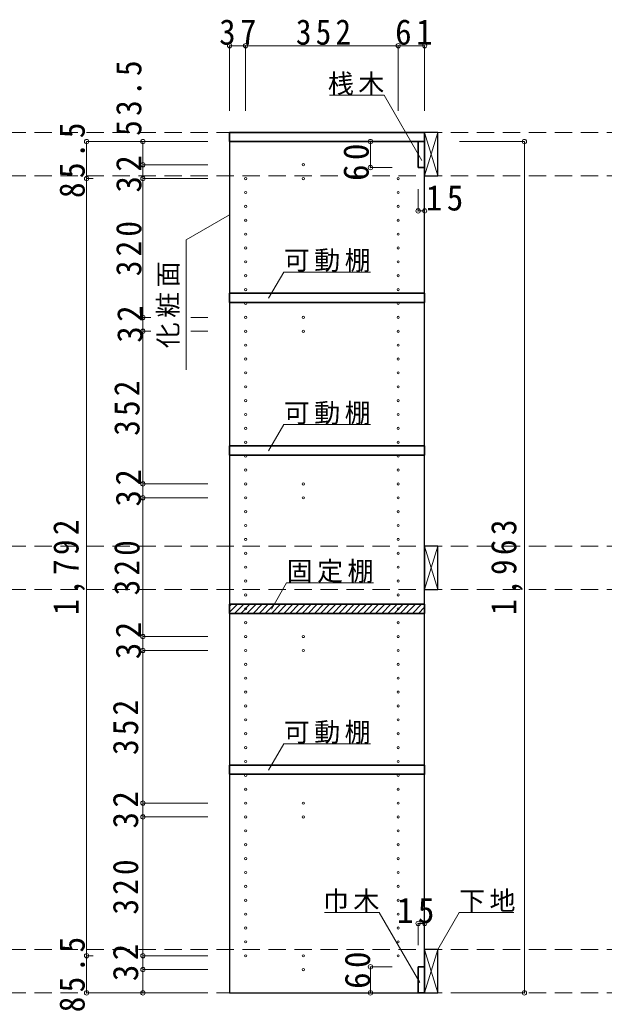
# Model space of a CAD drawing. Units: millimetres at full size, sheet at 1:20; details may follow other scales. Extents: x -3922 to 3878, y -2932 to 2722.
# Drawn here: x -532 to 817, y -1724 to 533 of the extents above; entities that cross this region are included whole.
import ezdxf

# ---------------------------------------------------------------- set-up
doc = ezdxf.new("R2010")
doc.units = ezdxf.units.MM
doc.header["$LTSCALE"] = 20
doc.header["$PDMODE"] = 32
doc.header["$PDSIZE"] = 10
doc.linetypes.add('DASHED2', pattern=[3, 2, -1])
for name, color, linetype, lineweight in [('0-2', 2, 'Continuous', 35), ('0-3_固定棚', 3, 'Continuous', 25), ('0-4_可動棚', 3, 'Continuous', 25), ('0-5_側板', 4, 'Continuous', 9), ('0-7_桟木・巾木', 2, 'Continuous', 35), ('0-8', 3, 'Continuous', 25), ('0-A_文字', 7, 'Continuous', 18), ('0-B_寸法', 7, 'Continuous', 9), ('0-C_ハッチ', 4, 'Continuous', 9)]:
    doc.layers.add(name, color=color, linetype=linetype, lineweight=lineweight)
doc.styles.add('ＭＳ ゴシック', font='')
doc.styles.get('ＭＳ ゴシック').set_extended_font_data('MS Gothic')

msp = doc.modelspace()

# ---------------------------------------------------------------- linework, layer by layer
at = {"layer": '0-2'}
for p, q in [((-47.53, 272.73), (402.47, 272.73)), ((402.47, 272.73), (402.47, 251.73))]:
    msp.add_line(p, q, dxfattribs=at)
msp.add_lwpolyline([(402.47, 251.73), (-47.53, 251.73), (-47.53, 272.73)], dxfattribs=at)
at = {"layer": '0-3_固定棚', "color": 2, "lineweight": 35}
for p, q in [((-47.53, -815.27), (402.47, -815.27)), ((-47.53, -815.27), (-47.53, -836.27)), ((402.47, -815.27), (402.47, -836.27)), ((-47.53, -836.27), (402.47, -836.27))]:
    msp.add_line(p, q, dxfattribs=at)
at = {"layer": '0-4_可動棚', "color": 2, "lineweight": 35}
for p, q in [((-47.53, -119.27), (-47.53, -98.27)), ((402.47, -98.27), (-47.53, -98.27)), ((-47.53, -471.27), (-47.53, -450.27)), ((402.47, -450.27), (-47.53, -450.27)), ((-47.53, -1207.27), (-47.53, -1186.27)), ((402.47, -1186.27), (-47.53, -1186.27))]:
    msp.add_line(p, q, dxfattribs=at)
for points in [[(402.47, -98.27), (402.47, -119.27), (-47.53, -119.27)], [(402.47, -450.27), (402.47, -471.27), (-47.53, -471.27)], [(402.47, -1186.27), (402.47, -1207.27), (-47.53, -1207.27)]]:
    msp.add_lwpolyline(points, dxfattribs=at)
at = {"layer": '0-5_側板', "color": 3, "lineweight": 25}
for p, q in [((402.47, 251.73), (-47.53, 251.73)), ((402.47, -1711.27), (402.47, 251.73))]:
    msp.add_line(p, q, dxfattribs=at)
msp.add_lwpolyline([(-47.53, 251.73), (-47.53, -1711.27), (402.47, -1711.27)], dxfattribs=at)
at = {"layer": '0-5_側板'}
for centre in [(122.47, 198.23), (-10.53, 166.23), (122.47, 166.23), (341.47, 166.23), (-10.53, 134.23), (341.47, 134.23), (-10.53, 102.23), (341.47, 102.23), (-10.53, 70.23), (341.47, 70.23), (-10.53, 38.23), (341.47, 38.23), (-10.53, 6.23), (341.47, 6.23), (-10.53, -25.77), (341.47, -25.77), (-10.53, -57.77), (341.47, -57.77), (-10.53, -89.77), (341.47, -89.77), (-10.53, -121.77), (341.47, -121.77), (-10.53, -153.77), (122.47, -153.77), (341.47, -153.77), (-10.53, -185.77), (122.47, -185.77), (341.47, -185.77), (-10.53, -217.77), (341.47, -217.77), (-10.53, -249.77), (341.47, -249.77), (-10.53, -281.77), (341.47, -281.77), (-10.53, -313.77), (341.47, -313.77), (-10.53, -345.77), (341.47, -345.77), (-10.53, -377.77), (341.47, -377.77), (-10.53, -409.77), (341.47, -409.77), (-10.53, -441.77), (341.47, -441.77), (-10.53, -473.77), (341.47, -473.77), (-10.53, -505.77), (341.47, -505.77), (-10.53, -537.77), (122.47, -537.77), (341.47, -537.77), (-10.53, -569.77), (122.47, -569.77), (341.47, -569.77), (-10.53, -601.77), (341.47, -601.77), (-10.53, -633.77), (341.47, -633.77), (-10.53, -665.77), (341.47, -665.77), (-10.53, -697.77), (341.47, -697.77), (-10.53, -729.77), (341.47, -729.77), (-10.53, -761.77), (341.47, -761.77), (-10.53, -793.77), (341.47, -793.77), (-10.53, -825.77), (341.47, -825.77), (-10.53, -857.77), (341.47, -857.77), (-10.53, -889.77), (122.47, -889.77), (341.47, -889.77), (-10.53, -921.77), (122.47, -921.77), (341.47, -921.77), (-10.53, -953.77), (341.47, -953.77), (-10.53, -985.77), (341.47, -985.77), (-10.53, -1017.77), (341.47, -1017.77), (-10.53, -1049.77), (341.47, -1049.77), (-10.53, -1081.77), (341.47, -1081.77), (-10.53, -1113.77), (341.47, -1113.77), (-10.53, -1145.77), (341.47, -1145.77), (-10.53, -1177.77), (341.47, -1177.77), (-10.53, -1209.77), (341.47, -1209.77), (-10.53, -1241.77), (341.47, -1241.77), (-10.53, -1273.77), (122.47, -1273.77), (341.47, -1273.77), (-10.53, -1305.77), (122.47, -1305.77), (341.47, -1305.77), (-10.53, -1337.77), (341.47, -1337.77), (-10.53, -1369.77), (341.47, -1369.77), (-10.53, -1401.77), (341.47, -1401.77), (-10.53, -1433.77), (341.47, -1433.77), (-10.53, -1465.77), (341.47, -1465.77), (-10.53, -1497.77), (341.47, -1497.77), (-10.53, -1529.77), (341.47, -1529.77), (-10.53, -1561.77), (341.47, -1561.77), (-10.53, -1593.77), (341.47, -1593.77), (-10.53, -1625.77), (122.47, -1625.77), (341.47, -1625.77), (122.47, -1657.77)]:
    msp.add_circle(centre, 2.5, dxfattribs=at)
at = {"layer": '0-7_桟木・巾木'}
for p, q in [((402.47, 251.73), (387.47, 251.73)), ((387.47, 191.73), (387.47, 251.73)), ((402.47, 251.73), (402.47, 191.73)), ((387.47, -1651.27), (402.47, -1651.27)), ((402.47, -1651.27), (402.47, -1711.27))]:
    msp.add_line(p, q, dxfattribs=at)
for points in [[(402.47, 191.73), (390.97, 191.73), (387.47, 191.73)], [(402.47, -1711.27), (387.47, -1711.27), (387.47, -1651.27)]]:
    msp.add_lwpolyline(points, dxfattribs=at)
at = {"layer": '0-8'}
for p, q in [((402.47, 272.73), (402.47, 172.73)), ((432.47, 272.73), (402.47, 272.73)), ((432.47, 172.73), (432.47, 272.73)), ((402.47, 172.73), (432.47, 172.73)), ((402.47, -681.27), (402.47, -781.27)), ((432.47, -681.27), (402.47, -681.27)), ((432.47, -781.27), (432.47, -681.27)), ((402.47, -781.27), (432.47, -781.27)), ((402.47, -1611.27), (402.47, -1711.27)), ((432.47, -1611.27), (402.47, -1611.27)), ((432.47, -1711.27), (432.47, -1611.27)), ((402.47, -1711.27), (432.47, -1711.27))]:
    msp.add_line(p, q, dxfattribs=at)
at = {"layer": '0-8', "color": 7, "lineweight": 18}
for p, q in [((402.47, 172.73), (432.47, 272.73)), ((402.47, 272.73), (432.47, 172.73)), ((402.47, -781.27), (432.47, -681.27)), ((402.47, -681.27), (432.47, -781.27)), ((402.47, -1711.27), (432.47, -1611.27)), ((402.47, -1611.27), (432.47, -1711.27))]:
    msp.add_line(p, q, dxfattribs=at)
at = {"layer": '0-A_文字'}
for p, q in [((309.12, 358.32), (183.09, 358.32)), ((395.8, 208.2), (309.12, 358.32)), ((-47.53, 82.66), (-147.53, 24.93)), ((-47.53, 82.66), (-147.53, 24.93)), ((-147.53, -275.07), (-147.53, 24.93)), ((-147.53, -275.07), (-147.53, 24.93)), ((42.45, -109.79), (77.47, -49.14)), ((277.47, -49.14), (77.47, -49.14)), ((42.45, -461.79), (77.47, -401.14)), ((277.47, -401.14), (77.47, -401.14)), ((49.11, -826.33), (84.12, -765.68)), ((284.12, -765.68), (84.12, -765.68)), ((42.45, -1197.79), (77.47, -1137.14)), ((277.47, -1137.14), (77.47, -1137.14)), ((432.47, -1611.27), (481.89, -1525.68)), ((481.89, -1525.68), (607.91, -1525.68))]:
    msp.add_line(p, q, dxfattribs=at)
msp.add_lwpolyline([(391.07, -1687.41), (297.69, -1525.68), (171.66, -1525.68)], dxfattribs=at)
at = {"layer": '0-B_寸法', "color": 4}
for p, q in [((-47.53, 472.73), (-47.53, 322.73)), ((-47.53, 472.73), (402.47, 472.73)), ((-10.53, 472.73), (-10.53, 322.73)), ((341.47, 472.73), (341.47, 322.73)), ((402.47, 472.73), (402.47, 322.73)), ((-377.53, 251.73), (-377.53, -1711.27)), ((-377.53, 251.73), (-247.53, 251.73)), ((-247.53, 251.73), (-247.53, 198.23)), ((-97.53, 251.73), (-247.53, 251.73)), ((277.47, 251.73), (277.47, 191.73)), ((277.47, 251.73), (327.47, 251.73)), ((632.47, 251.73), (482.47, 251.73)), ((632.47, 251.73), (632.47, -1711.27)), ((-247.53, 198.23), (-247.53, 166.23)), ((-97.53, 198.23), (-247.53, 198.23)), ((277.47, 191.73), (327.47, 191.73)), ((-377.53, 166.23), (-362.52, 166.23)), ((-247.53, 166.23), (-247.53, -153.77)), ((-97.53, 166.23), (-247.53, 166.23)), ((387.47, 91.73), (387.47, 141.73)), ((402.47, 91.73), (402.47, 141.73)), ((387.47, 91.73), (402.47, 91.73)), ((-247.53, -153.77), (-247.53, -185.77)), ((-229.04, -153.77), (-247.53, -153.77)), ((-97.53, -153.77), (-137.28, -153.77)), ((-247.53, -185.77), (-247.53, -537.77)), ((-229.04, -185.77), (-247.53, -185.77)), ((-97.53, -185.77), (-137.28, -185.77)), ((-247.53, -537.77), (-247.53, -569.77)), ((-97.53, -537.77), (-247.53, -537.77)), ((-247.53, -569.77), (-247.53, -889.77)), ((-97.53, -569.77), (-247.53, -569.77)), ((-247.53, -889.77), (-247.53, -921.77)), ((-97.53, -889.77), (-247.53, -889.77)), ((-97.53, -921.77), (-247.53, -921.77)), ((-247.53, -1273.77), (-247.53, -921.77)), ((-247.53, -1305.77), (-247.53, -1273.77)), ((-247.53, -1273.77), (-97.53, -1273.77)), ((-247.53, -1625.77), (-247.53, -1305.77)), ((-247.53, -1305.77), (-97.53, -1305.77)), ((387.47, -1551.27), (402.47, -1551.27)), ((387.47, -1551.27), (387.47, -1601.27)), ((402.47, -1551.27), (402.47, -1601.27)), ((-377.53, -1625.77), (-362.52, -1625.77)), ((-247.53, -1657.77), (-247.53, -1625.77)), ((-247.53, -1625.77), (-97.53, -1625.77)), ((-247.53, -1711.27), (-247.53, -1657.77)), ((-247.53, -1657.77), (-97.53, -1657.77)), ((277.47, -1651.27), (277.47, -1711.27)), ((277.47, -1651.27), (327.47, -1651.27)), ((-377.53, -1711.27), (-247.53, -1711.27)), ((-247.53, -1711.27), (-97.53, -1711.27)), ((277.47, -1711.27), (327.47, -1711.27)), ((632.47, -1711.27), (482.47, -1711.27))]:
    msp.add_line(p, q, dxfattribs=at)
at = {"layer": '0-B_寸法', "color": 4, "linetype": 'DASHED2'}
for p, q in [((3082.47, 272.73), (-2916.53, 272.73)), ((3082.47, 172.73), (-2916.53, 172.73)), ((3082.47, -681.27), (-2916.53, -681.27)), ((3082.47, -781.27), (-2916.53, -781.27)), ((3082.47, -1611.27), (-2916.53, -1611.27)), ((3082.47, -1711.27), (-2916.53, -1711.27))]:
    msp.add_line(p, q, dxfattribs=at)
at = {"layer": '0-B_寸法'}
for p in [(-47.53, 472.73), (-10.53, 472.73), (341.47, 472.73), (402.47, 472.73), (-377.53, 251.73), (-247.53, 251.73), (277.47, 251.73), (632.47, 251.73), (-247.53, 198.23), (277.47, 191.73), (-377.53, 166.23), (-247.53, 166.23), (387.47, 91.73), (402.47, 91.73), (-247.53, -153.77), (-247.53, -185.77), (-247.53, -537.77), (-247.53, -569.77), (-247.53, -889.77), (-247.53, -921.77), (-247.53, -1273.77), (-247.53, -1305.77), (387.47, -1551.27), (402.47, -1551.27), (-377.53, -1625.77), (-247.53, -1625.77), (277.47, -1651.27), (-247.53, -1657.77), (-377.53, -1711.27), (-247.53, -1711.27), (277.47, -1711.27), (632.47, -1711.27)]:
    msp.add_point(p, dxfattribs=at)
at = {"layer": '0-C_ハッチ'}
for p, q in [((-47.53, -833.79), (-29, -815.27)), ((-47.53, -819.65), (-43.15, -815.27)), ((-35.86, -836.27), (-14.86, -815.27)), ((-21.72, -836.27), (-0.72, -815.27)), ((-7.58, -836.27), (13.42, -815.27)), ((6.56, -836.27), (27.56, -815.27)), ((20.71, -836.27), (41.71, -815.27)), ((34.85, -836.27), (55.85, -815.27)), ((48.99, -836.27), (69.99, -815.27)), ((63.13, -836.27), (84.13, -815.27)), ((77.27, -836.27), (98.27, -815.27)), ((91.42, -836.27), (112.42, -815.27)), ((105.56, -836.27), (126.56, -815.27)), ((119.7, -836.27), (140.7, -815.27)), ((133.84, -836.27), (154.84, -815.27)), ((147.99, -836.27), (168.99, -815.27)), ((162.13, -836.27), (183.13, -815.27)), ((176.27, -836.27), (197.27, -815.27)), ((190.41, -836.27), (211.41, -815.27)), ((204.55, -836.27), (225.55, -815.27)), ((218.7, -836.27), (239.7, -815.27)), ((232.84, -836.27), (253.84, -815.27)), ((246.98, -836.27), (267.98, -815.27)), ((261.12, -836.27), (282.12, -815.27)), ((275.26, -836.27), (296.26, -815.27)), ((289.41, -836.27), (310.41, -815.27)), ((303.55, -836.27), (324.55, -815.27)), ((317.69, -836.27), (338.69, -815.27)), ((331.83, -836.27), (352.83, -815.27)), ((345.97, -836.27), (366.97, -815.27)), ((360.12, -836.27), (381.12, -815.27)), ((374.26, -836.27), (395.26, -815.27)), ((388.4, -836.27), (402.47, -822.2))]:
    msp.add_line(p, q, dxfattribs=at)

# ---------------------------------------------------------------- texts
at = {"layer": '0-A_文字', "char_height": 43.99, "attachment_point": 7, "style": 'ＭＳ ゴシック'}
for s, insert in [('\\T1.17;桟木', (179.12, 358.32)), ('\\T1.17;可動棚', (77.47, -49.14)), ('\\T1.17;可動棚', (77.47, -401.14)), ('\\T1.17;固定棚', (84.12, -765.68)), ('\\T1.17;可動棚', (77.47, -1137.14)), ('\\T1.17;巾木', (167.69, -1525.68)), ('\\T1.17;下地', (481.89, -1525.68))]:
    msp.add_mtext(s, dxfattribs=dict(at, insert=insert))
at = {"layer": '0-A_文字', "insert": (-162.53, -225.07), "char_height": 43.99, "attachment_point": 7, "rotation": 90, "style": 'ＭＳ ゴシック'}
msp.add_mtext('\\T1.17;化粧面', dxfattribs=at)
msp.add_mtext('\\T1.17;化粧面', dxfattribs=at)
at = {"layer": '0-B_寸法', "char_height": 58.65, "attachment_point": 7, "style": 'ＭＳ ゴシック'}
for s, insert in [('\\T1.27;\\W0.95;37', (-71.53, 473.94)), ('\\T1.27;\\W0.9;352', (105.47, 473.94)), ('\\T1.27;\\W0.95;61', (334.47, 473.94)), ('\\T1.27;\\W0.95;15', (405.36, 91.73)), ('\\T1.27;\\W0.95;15', (338.62, -1551.27))]:
    msp.add_mtext(s, dxfattribs=dict(at, insert=insert))
at = {"layer": '0-B_寸法', "char_height": 58.65, "attachment_point": 7, "rotation": 90, "style": 'ＭＳ ゴシック'}
for s, insert in [('\\T1.28;\\W0.9;53.5', (-250.14, 264.81)), ('\\T1.28;\\W0.9;85.5', (-380.85, 121.48)), ('\\T1.27;\\W0.95;60', (274.27, 160.86)), ('\\T1.27;\\W0.95;32', (-250.14, 134.1)), ('\\T1.27;\\W0.9;320', (-250.14, -58.77)), ('\\T1.27;\\W0.95;32', (-247.53, -212.27)), ('\\T1.27;\\W0.9;352', (-254.44, -426.77)), ('\\T1.27;\\W0.95;32', (-251.04, -589.89)), ('\\T1.28;\\W0.9;1,792', (-380.85, -839.77)), ('\\T1.28;\\W0.9;1,963', (629.15, -839.77)), ('\\T1.27;\\W0.9;320', (-254.44, -794.77)), ('\\T1.27;\\W0.95;32', (-251.04, -941.89)), ('\\T1.27;\\W0.9;352', (-257.53, -1162.77)), ('\\T1.27;\\W0.95;32', (-257.53, -1332.27)), ('\\T1.27;\\W0.9;320', (-257.53, -1530.77)), ('\\T1.28;\\W0.9;85.5', (-380.85, -1756.02)), ('\\T1.27;\\W0.95;32', (-257.53, -1684.27)), ('\\T1.27;\\W0.95;60', (277.47, -1702.05))]:
    msp.add_mtext(s, dxfattribs=dict(at, insert=insert))

doc.saveas('drawing.dxf')
